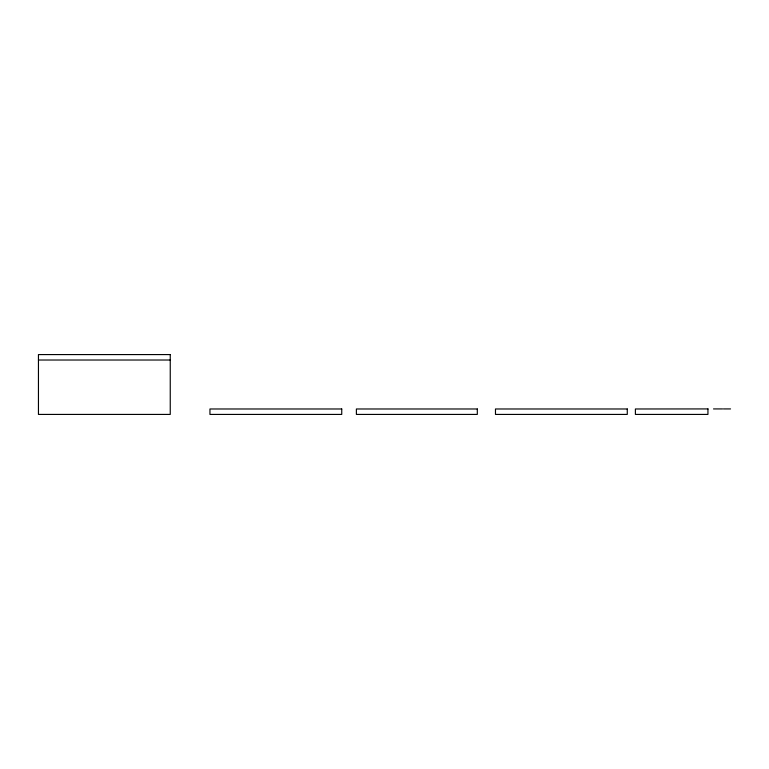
<?xml version="1.0" encoding="UTF-8"?>
<svg xmlns="http://www.w3.org/2000/svg" width="769" height="769" viewBox="0 0 769 769"><rect width="100%" height="100%" fill="white"/><g stroke="black" fill="none" stroke-linecap="round" stroke-linejoin="round"><path stroke-width="1.15" d="M38.45 360.017L170.247 360.017M708.076 408.925L635.396 408.983L635.396 414.424L707.941 414.424L707.941 408.983M713.497 408.925L722.552 408.925M723.456 408.925L730.55 408.925M170.247 354.576L38.45 354.576L38.45 414.424L170.247 414.424L170.247 354.576M341.744 408.983L209.947 408.983L209.947 414.424L341.744 414.424L341.744 408.983M477.309 408.983L356.393 408.983L356.393 414.424L477.309 414.424L477.309 408.983M627.273 408.983L495.476 408.983L495.476 414.424L627.273 414.424L627.273 408.983"/></g></svg>
